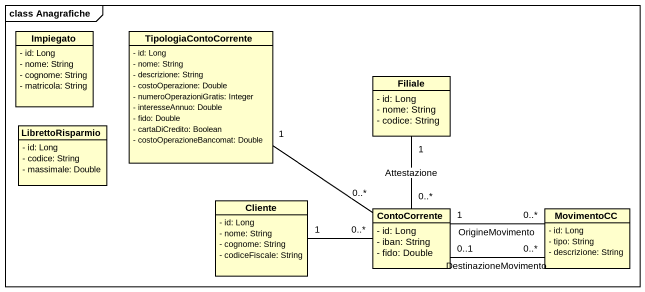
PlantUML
@startuml
mainframe class Anagrafiche
hide circle
hide empty members
skinparam classAttributeIconSize 0
class Impiegato {
  - id: Long
  - nome: String
  - cognome: String
  - matricola: String
}
class TipologiaContoCorrente {
  - id: Long
  - nome: String
  - descrizione: String
  - costoOperazione: Double
  - numeroOperazioniGratis: Integer
  - interesseAnnuo: Double
  - fido: Double
  - cartaDiCredito: Boolean
  - costoOperazioneBancomat: Double
}
class Filiale {
  - id: Long
  - nome: String
  - codice: String
}
class LibrettoRisparmio {
  - id: Long
  - codice: String
  - massimale: Double
}
class Cliente {
  - id: Long
  - nome: String
  - cognome: String
  - codiceFiscale: String
}
class ContoCorrente {
  - id: Long
  - iban: String
  - fido: Double
}
class MovimentoCC {
  - id: Long
  - tipo: String
  - descrizione: String
}
Cliente "1" -right- "0..*" ContoCorrente
ContoCorrente "0..*" -up- "1" TipologiaContoCorrente
ContoCorrente "0..*" -up- "1" Filiale : Attestazione
ContoCorrente "1" -right- "0..*" MovimentoCC : OrigineMovimento
ContoCorrente "0..1" -right- "0..*" MovimentoCC : DestinazioneMovimento
@enduml
